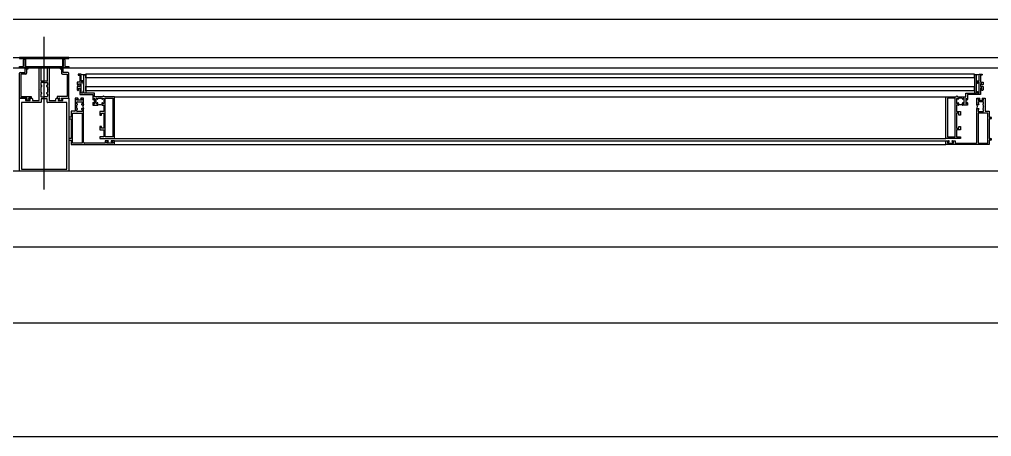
# Model space of a CAD drawing. Header units: millimetres. Extents: x 0 to 356400, y 0 to 68257.
# Drawn here: x 21408.5 to 21459.7, y 7295.9 to 7317.9 of the extents above; entities that cross this region are included whole.
import ezdxf

# ---------------------------------------------------------------- set-up
doc = ezdxf.new("R2010")
doc.units = ezdxf.units.MM
doc.header["$LTSCALE"] = 75
doc.layers.add('8', color=8, linetype='Continuous')

# ---------------------------------------------------------------- blocks, each defined once
blk = doc.blocks.new('G$C7369CDF7')
at = {"layer": '8'}
for p, q in [((1230.3, 85650), (1230.3, 9550)), ((1530.3, 10660), (1530.3, 38660)), ((1780.3, 29700), (1780.3, 36410)), ((1230.3, 36260), (1230.3, 29860)), ((1480.3, 36260), (1480.3, 29840)), ((1630.3, 29860), (1630.3, 36260)), ((1280.3, 31162.5), (1280.3, 36185)), ((1294.3, 31162.5), (1294.3, 36185)), ((1430.3, 36185), (1430.3, 31162.5)), ((1351.3, 34929.5), (1351.3, 34934.5)), ((1351.3, 34934.5), (1359.3, 34934.5)), ((1353.8, 34932.5), (1353.8, 34920)), ((1393.3, 34932.5), (1353.8, 34932.5)), ((1359.3, 34934.5), (1359.3, 34936.5)), ((1361.3, 34936.5), (1361.3, 34934.5)), ((1361.3, 34934.5), (1387.3, 34934.5)), ((1387.3, 34934.5), (1387.3, 34936.5)), ((1389.3, 34936.5), (1389.3, 34934.5)), ((1389.3, 34934.5), (1395.3, 34934.5)), ((1393.3, 34920), (1393.3, 34932.5)), ((1395.3, 34934.5), (1395.3, 34877.5)), ((1302.3, 34921.1), (1302.3, 34925)), ((1311.3, 34921.1), (1302.3, 34921.1)), ((1302.6, 34925.3), (1303.5, 34925.3)), ((1303.8, 34925), (1303.8, 34923.1)), ((1303.8, 34923.1), (1313.1, 34923.1)), ((1311.3, 34917.6), (1311.3, 34921.1)), ((1327.3, 34921.1), (1312.6, 34921.1)), ((1312.6, 34921.1), (1312.6, 34918.9)), ((1312.6, 34918.9), (1314.6, 34918.9)), ((1313.1, 34923.1), (1313.1, 34926.3)), ((1313.1, 34926.3), (1316.1, 34926.3)), ((1314.6, 34918.9), (1314.6, 34917.6)), ((1316.1, 34924.6), (1315.1, 34924.6)), ((1315.1, 34924.6), (1315.1, 34923.1)), ((1315.1, 34923.1), (1316.6, 34923.1)), ((1316.6, 34925.8), (1316.6, 34925.1)), ((1316.6, 34923.1), (1318.8, 34923.1)), ((1318.8, 34923.1), (1318.8, 34926.3)), ((1318.8, 34926.3), (1323.3, 34926.3)), ((1323.3, 34924.6), (1320.8, 34924.6)), ((1320.8, 34924.6), (1320.8, 34923.1)), ((1320.8, 34923.1), (1329.3, 34923.1)), ((1323.8, 34925.8), (1323.8, 34925.1)), ((1325.3, 34917.6), (1325.3, 34918.9)), ((1325.3, 34918.9), (1327.3, 34918.9)), ((1327.3, 34918.9), (1327.3, 34921.1)), ((1329.3, 34923.1), (1329.3, 34905.7)), ((1334.3, 34925.5), (1334.3, 34929)), ((1334.3, 34929), (1345, 34929)), ((1334.3, 34918), (1334.3, 34921.5)), ((1334.8, 34922), (1334.8, 34922)), ((1336.8, 34927), (1335.3, 34927)), ((1335.3, 34927), (1335.3, 34925.5)), ((1335.3, 34921.5), (1335.3, 34920)), ((1335.3, 34920), (1336.8, 34920)), ((1336.8, 34920), (1336.8, 34927)), ((1338.8, 34926.5), (1338.8, 34920.5)), ((1341.7, 34927), (1339.3, 34927)), ((1339.3, 34920), (1341.7, 34920)), ((1341.7, 34926.5), (1341.7, 34927)), ((1341.7, 34920), (1341.7, 34920.5)), ((1347.9, 34927), (1342.7, 34927)), ((1342.7, 34927), (1342.7, 34926.5)), ((1342.7, 34920.5), (1342.7, 34918.5)), ((1345, 34929), (1345.3, 34928.7)), ((1345.3, 34928.7), (1345.6, 34929)), ((1345.6, 34929), (1350.8, 34929)), ((1347.9, 34926.5), (1347.9, 34927)), ((1347.9, 34918.5), (1347.9, 34920.5)), ((1351.3, 34927), (1348.9, 34927)), ((1348.9, 34927), (1348.9, 34926.5)), ((1348.9, 34920.5), (1348.9, 34920)), ((1348.9, 34920), (1351.3, 34920)), ((1351.8, 34920.5), (1351.8, 34926.5)), ((1353.8, 34920), (1393.3, 34920)), ((1302.3, 34915.1), (1302.3, 33744.9)), ((1307.3, 34915.1), (1302.3, 34915.1)), ((1327.3, 34917.6), (1303.3, 34917.6)), ((1303.3, 34917.6), (1303.3, 34915.1)), ((1303.3, 34915.1), (1327.3, 34915.1)), ((1307.3, 34915.1), (1307.3, 33744.9)), ((1314.6, 34917.6), (1311.3, 34917.6)), ((1324.3, 34915.1), (1318.3, 34915.1)), ((1319.3, 34915.1), (1319.3, 33744.9)), ((1324.3, 34915.1), (1324.3, 33744.9)), ((1327.3, 34917.6), (1325.3, 34917.6)), ((1327.3, 34915.1), (1327.3, 34917.6)), ((1327.3, 34903.7), (1327.3, 34917.6)), ((1329.3, 34905.7), (1335.8, 34905.7)), ((1342.2, 34918), (1334.3, 34918)), ((1340.2, 34905.7), (1343.3, 34905.7)), ((1343.3, 34905.7), (1343.3, 34899.6)), ((1392.3, 34918), (1348.4, 34918)), ((1393.3, 34889.5), (1393.3, 34917)), ((1332.3, 34903.7), (1327.3, 34903.7)), ((1332.3, 34896.8), (1332.3, 34903.7)), ((1332.6, 34896.5), (1332.3, 34896.8)), ((1332.3, 34896.2), (1332.6, 34896.5)), ((1332.3, 34892.5), (1332.3, 34896.2)), ((1334.3, 34900.9), (1334.3, 34900.6)), ((1334.3, 34898.6), (1334.3, 34894.4)), ((1335.8, 34904.7), (1334.9, 34904.7)), ((1334.9, 34903.5), (1341.1, 34903.5)), ((1340.7, 34901.5), (1334.9, 34901.5)), ((1341.1, 34904.7), (1340.2, 34904.7)), ((1342.8, 34899.1), (1340.8, 34899.1)), ((1340.8, 34893.9), (1342.8, 34893.9)), ((1341.3, 34900.6), (1341.3, 34900.9)), ((1343.3, 34893.4), (1343.3, 34891.5)), ((1351.8, 34891.5), (1351.8, 34896.5)), ((1351.8, 34896.5), (1356.3, 34896.5)), ((1356.3, 34894.5), (1353.8, 34894.5)), ((1353.8, 34894.5), (1353.8, 34891.5)), ((1356.3, 34896.5), (1356.3, 34894.5)), ((1371.3, 34894.5), (1371.3, 34896.5)), ((1371.3, 34896.5), (1375.8, 34896.5)), ((1373.8, 34894.5), (1371.3, 34894.5)), ((1373.8, 34891.5), (1373.8, 34894.5)), ((1375.8, 34896.5), (1375.8, 34891.5)), ((1385.3, 34891.5), (1385.3, 34896.5)), ((1385.3, 34896.5), (1387.3, 34896.5)), ((1387.3, 34896.5), (1387.3, 34877.5)), ((1331.8, 34892.5), (1332.3, 34892.5)), ((1332.3, 34891), (1331.8, 34891)), ((1332.3, 34877.5), (1332.3, 34891)), ((1334.3, 34892.4), (1334.3, 34892.1)), ((1385.3, 34889.5), (1334.3, 34889.5)), ((1334.3, 34889.5), (1334.3, 34879.5)), ((1334.9, 34891.5), (1340.7, 34891.5)), ((1341.3, 34892.1), (1341.3, 34892.4)), ((1343.3, 34891.5), (1351.8, 34891.5)), ((1353.8, 34891.5), (1373.8, 34891.5)), ((1375.8, 34891.5), (1385.3, 34891.5)), ((1385.3, 34879.5), (1385.3, 34889.5)), ((1390.3, 34886), (1390.3, 34889.5)), ((1390.3, 34889.5), (1393.3, 34889.5)), ((1390.3, 34877.5), (1390.3, 34881)), ((1393.3, 34887.5), (1391.8, 34887.5)), ((1391.8, 34887.5), (1391.8, 34886)), ((1391.8, 34881), (1391.8, 34879.5)), ((1393.3, 34879.5), (1393.3, 34887.5)), ((1332.3, 33782.5), (1332.3, 34877.5)), ((1387.3, 34877.5), (1332.3, 34877.5)), ((1334.3, 34879.5), (1385.3, 34879.5)), ((1387.3, 33782.5), (1387.3, 34877.5)), ((1390.3, 33782.5), (1390.3, 34877.5)), ((1395.3, 34877.5), (1390.3, 34877.5)), ((1391.8, 34879.5), (1393.3, 34879.5)), ((1395.3, 33782.5), (1395.3, 34877.5)), ((1387.3, 33782.5), (1332.3, 33782.5)), ((1332.3, 33782.5), (1332.3, 33769)), ((1334.3, 33770.5), (1334.3, 33780.5)), ((1334.3, 33780.5), (1385.3, 33780.5)), ((1385.3, 33780.5), (1385.3, 33770.5)), ((1387.3, 33763.5), (1387.3, 33782.5)), ((1390.3, 33782.5), (1390.3, 33779)), ((1395.3, 33782.5), (1390.3, 33782.5)), ((1391.8, 33779), (1391.8, 33780.5)), ((1391.8, 33780.5), (1393.3, 33780.5)), ((1393.3, 33780.5), (1393.3, 33772.5)), ((1395.3, 33725.5), (1395.3, 33782.5)), ((1332.3, 33769), (1331.8, 33769)), ((1331.8, 33767.5), (1332.3, 33767.5)), ((1332.3, 33767.5), (1332.3, 33763.8)), ((1385.3, 33770.5), (1334.3, 33770.5)), ((1334.3, 33767.6), (1334.3, 33767.9)), ((1334.9, 33768.5), (1340.7, 33768.5)), ((1341.3, 33767.9), (1341.3, 33767.6)), ((1343.3, 33766.6), (1343.3, 33768.5)), ((1343.3, 33768.5), (1351.8, 33768.5)), ((1351.8, 33768.5), (1351.8, 33763.5)), ((1353.8, 33765.5), (1353.8, 33768.5)), ((1353.8, 33768.5), (1373.8, 33768.5)), ((1373.8, 33768.5), (1373.8, 33765.5)), ((1375.8, 33763.5), (1375.8, 33768.5)), ((1375.8, 33768.5), (1385.3, 33768.5)), ((1385.3, 33768.5), (1385.3, 33763.5)), ((1390.3, 33774), (1390.3, 33770.5)), ((1390.3, 33770.5), (1393.3, 33770.5)), ((1391.8, 33772.5), (1391.8, 33774)), ((1393.3, 33772.5), (1391.8, 33772.5)), ((1393.3, 33770.5), (1393.3, 33743)), ((1332.3, 33756.3), (1327.3, 33756.3)), ((1327.3, 33756.3), (1327.3, 33742.4)), ((1329.3, 33736.9), (1329.3, 33754.3)), ((1329.3, 33754.3), (1335.8, 33754.3)), ((1332.3, 33763.8), (1332.6, 33763.5)), ((1332.6, 33763.5), (1332.3, 33763.2)), ((1332.3, 33763.2), (1332.3, 33756.3)), ((1334.3, 33761.4), (1334.3, 33765.6)), ((1334.3, 33759.1), (1334.3, 33759.4)), ((1340.7, 33758.5), (1334.9, 33758.5)), ((1334.9, 33756.5), (1341.1, 33756.5)), ((1335.8, 33755.3), (1334.9, 33755.3)), ((1341.1, 33755.3), (1340.2, 33755.3)), ((1340.2, 33754.3), (1343.3, 33754.3)), ((1340.8, 33766.1), (1342.8, 33766.1)), ((1342.8, 33760.9), (1340.8, 33760.9)), ((1341.3, 33759.4), (1341.3, 33759.1)), ((1343.3, 33754.3), (1343.3, 33760.4)), ((1351.8, 33763.5), (1356.3, 33763.5)), ((1356.3, 33765.5), (1353.8, 33765.5)), ((1356.3, 33763.5), (1356.3, 33765.5)), ((1373.8, 33765.5), (1371.3, 33765.5)), ((1371.3, 33765.5), (1371.3, 33763.5)), ((1371.3, 33763.5), (1375.8, 33763.5)), ((1385.3, 33763.5), (1387.3, 33763.5)), ((1307.3, 33744.9), (1302.3, 33744.9)), ((1303.3, 33744.9), (1327.3, 33744.9)), ((1303.3, 33742.4), (1303.3, 33744.9)), ((1327.3, 33742.4), (1303.3, 33742.4)), ((1314.6, 33742.4), (1311.3, 33742.4)), ((1311.3, 33742.4), (1311.3, 33738.9)), ((1312.6, 33738.9), (1312.6, 33741.1)), ((1312.6, 33741.1), (1314.6, 33741.1)), ((1314.6, 33741.1), (1314.6, 33742.4)), ((1324.3, 33744.9), (1318.3, 33744.9)), ((1327.3, 33742.4), (1325.3, 33742.4)), ((1325.3, 33742.4), (1325.3, 33741.1)), ((1325.3, 33741.1), (1327.3, 33741.1)), ((1327.3, 33744.9), (1327.3, 33742.4)), ((1327.3, 33741.1), (1327.3, 33738.9)), ((1342.2, 33742), (1334.3, 33742)), ((1334.3, 33742), (1334.3, 33738.5)), ((1342.7, 33739.5), (1342.7, 33741.5)), ((1347.9, 33741.5), (1347.9, 33739.5)), ((1392.3, 33742), (1348.4, 33742)), ((1311.3, 33738.9), (1302.3, 33738.9)), ((1302.3, 33738.9), (1302.3, 33735)), ((1302.6, 33734.7), (1303.5, 33734.7)), ((1303.8, 33735), (1303.8, 33736.9)), ((1303.8, 33736.9), (1313.1, 33736.9)), ((1327.3, 33738.9), (1312.6, 33738.9)), ((1313.1, 33736.9), (1313.1, 33733.7)), ((1313.1, 33733.7), (1316.1, 33733.7)), ((1315.1, 33735.4), (1315.1, 33736.9)), ((1315.1, 33736.9), (1316.6, 33736.9)), ((1316.1, 33735.4), (1315.1, 33735.4)), ((1316.6, 33736.9), (1318.8, 33736.9)), ((1316.6, 33734.2), (1316.6, 33734.9)), ((1318.8, 33736.9), (1318.8, 33733.7)), ((1318.8, 33733.7), (1323.3, 33733.7)), ((1320.8, 33735.4), (1320.8, 33736.9)), ((1320.8, 33736.9), (1329.3, 33736.9)), ((1323.3, 33735.4), (1320.8, 33735.4)), ((1323.8, 33734.2), (1323.8, 33734.9)), ((1334.3, 33734.5), (1334.3, 33731)), ((1334.3, 33731), (1345, 33731)), ((1334.8, 33738), (1334.8, 33738)), ((1335.3, 33738.5), (1335.3, 33740)), ((1335.3, 33740), (1336.8, 33740)), ((1335.3, 33733), (1335.3, 33734.5)), ((1336.8, 33733), (1335.3, 33733)), ((1336.8, 33740), (1336.8, 33733)), ((1338.8, 33733.5), (1338.8, 33739.5)), ((1339.3, 33740), (1341.7, 33740)), ((1341.7, 33733), (1339.3, 33733)), ((1341.7, 33740), (1341.7, 33739.5)), ((1341.7, 33733.5), (1341.7, 33733)), ((1342.7, 33733), (1342.7, 33733.5)), ((1347.9, 33733), (1342.7, 33733)), ((1345, 33731), (1345.3, 33731.3)), ((1345.3, 33731.3), (1345.6, 33731)), ((1345.6, 33731), (1350.8, 33731)), ((1347.9, 33733.5), (1347.9, 33733)), ((1348.9, 33739.5), (1348.9, 33740)), ((1348.9, 33740), (1351.3, 33740)), ((1348.9, 33733), (1348.9, 33733.5)), ((1351.3, 33733), (1348.9, 33733)), ((1351.3, 33730.5), (1351.3, 33725.5)), ((1351.8, 33739.5), (1351.8, 33733.5)), ((1353.8, 33727.5), (1353.8, 33740)), ((1353.8, 33740), (1393.3, 33740)), ((1393.3, 33740), (1393.3, 33727.5)), ((1281.8, 33722.5), (1280.3, 33722.5)), ((1280.3, 33722.5), (1280.3, 33690)), ((1281.8, 33716), (1281.8, 33722.5)), ((1291.2, 33715.5), (1282.3, 33715.5)), ((1283.5, 33717.1), (1291.8, 33717.1)), ((1291.8, 33715.6), (1283.5, 33715.6)), ((1292.3, 33717.6), (1292.3, 33722.5)), ((1292.3, 33722.5), (1294.3, 33722.5)), ((1294.3, 33722.5), (1294.3, 33712.5)), ((1300.3, 33721.5), (1300.3, 33715)), ((1334, 33722.5), (1301.3, 33722.5)), ((1302.3, 33714), (1302.3, 33720.5)), ((1302.3, 33720.5), (1331.7, 33720.5)), ((1331.7, 33720.5), (1331.7, 33707)), ((1334, 33713), (1334, 33722.5)), ((1334.3, 33713.6), (1334.3, 33722.5)), ((1334.3, 33722.5), (1430.3, 33722.5)), ((1339.8, 33719.5), (1339.8, 33694.5)), ((1427.8, 33720), (1340.3, 33720)), ((1351.3, 33725.5), (1359.3, 33725.5)), ((1393.3, 33727.5), (1353.8, 33727.5)), ((1359.3, 33725.5), (1359.3, 33723.5)), ((1361.3, 33723.5), (1361.3, 33725.5)), ((1361.3, 33725.5), (1387.3, 33725.5)), ((1387.3, 33725.5), (1387.3, 33723.5)), ((1389.3, 33723.5), (1389.3, 33725.5)), ((1389.3, 33725.5), (1395.3, 33725.5)), ((1427.8, 33660), (1427.8, 33720)), ((1430.3, 33722.5), (1430.3, 33657.5)), ((1281.8, 33666.5), (1281.8, 33714)), ((1281.8, 33714), (1291.2, 33714)), ((1292.3, 33690), (1292.3, 33715.1)), ((1294.3, 33712.5), (1295, 33712.5)), ((1295, 33711), (1294.3, 33711)), ((1294.3, 33711), (1294.3, 33697.5)), ((1300.3, 33715), (1294.8, 33715)), ((1294.8, 33715), (1294.8, 33713)), ((1294.8, 33713), (1301.3, 33713)), ((1331.7, 33707), (1334, 33707)), ((1334, 33707), (1334, 33710)), ((1334.3, 33706), (1334.3, 33709.5)), ((1336.8, 33705.5), (1334.8, 33705.5)), ((1337, 33714.5), (1335.4, 33714.5)), ((1335.4, 33714.5), (1335.4, 33713.6)), ((1335.4, 33713.8), (1335.4, 33713)), ((1335.4, 33710), (1335.4, 33709.1)), ((1335.4, 33709.5), (1335.4, 33708.5)), ((1335.4, 33708.5), (1337, 33708.5)), ((1336.4, 33714.3), (1335.9, 33714.3)), ((1335.9, 33708.6), (1336.4, 33708.6)), ((1336.9, 33709.1), (1336.9, 33713.8)), ((1337, 33708.5), (1337, 33714.5)), ((1337.3, 33697), (1337.3, 33705)), ((1454.5, 33690), (1253.2, 33690)), ((1280.3, 33690), (1280.3, 33657.5)), ((1292.3, 33664.9), (1292.3, 33690)), ((1294.3, 33694.5), (1294.3, 33685.5)), ((1311.3, 33694.5), (1294.3, 33694.5)), ((1295.3, 33696.5), (1322.5, 33696.5)), ((1311.3, 33690), (1311.3, 33694.5)), ((1311.3, 33685.5), (1311.3, 33690)), ((1313.3, 33690), (1313.3, 33693.7)), ((1313.3, 33690), (1313.3, 33686.3)), ((1314.1, 33694.5), (1316.8, 33694.5)), ((1317.3, 33694), (1317.3, 33693.8)), ((1318.8, 33693.8), (1318.8, 33694)), ((1319.3, 33694.5), (1326.3, 33694.5)), ((1322.5, 33696.5), (1322.8, 33696.2)), ((1322.8, 33696.2), (1323.1, 33696.5)), ((1323.1, 33696.5), (1336.8, 33696.5)), ((1326.8, 33694), (1326.8, 33693.8)), ((1328.3, 33693.8), (1328.3, 33694)), ((1328.8, 33694.5), (1331.5, 33694.5)), ((1332.3, 33693.7), (1332.3, 33690)), ((1332.3, 33686.3), (1332.3, 33690)), ((1334.8, 33693.5), (1334.8, 33690)), ((1334.8, 33690), (1334.8, 33686.5)), ((1339.3, 33694), (1335.3, 33694)), ((1294.3, 33685.5), (1311.3, 33685.5)), ((1294.3, 33682.5), (1294.3, 33669)), ((1322.5, 33683.5), (1295.3, 33683.5)), ((1314.1, 33685.5), (1316.8, 33685.5)), ((1317.3, 33686), (1317.3, 33686.3)), ((1318.8, 33686.3), (1318.8, 33686)), ((1319.3, 33685.5), (1326.3, 33685.5)), ((1322.8, 33683.8), (1322.5, 33683.5)), ((1323.1, 33683.5), (1322.8, 33683.8)), ((1336.8, 33683.5), (1323.1, 33683.5)), ((1326.8, 33686), (1326.8, 33686.3)), ((1328.3, 33686.3), (1328.3, 33686)), ((1328.8, 33685.5), (1331.5, 33685.5)), ((1335.3, 33686), (1339.3, 33686)), ((1337.3, 33675), (1337.3, 33683)), ((1339.8, 33685.5), (1339.8, 33660.5)), ((1281.8, 33657.5), (1281.8, 33664)), ((1291.2, 33666), (1282.3, 33666)), ((1282.3, 33664.5), (1291.2, 33664.5)), ((1283.5, 33664.4), (1291.8, 33664.4)), ((1294.3, 33669), (1295, 33669)), ((1295, 33667.5), (1294.3, 33667.5)), ((1294.3, 33667.5), (1294.3, 33657.5)), ((1294.8, 33665), (1294.8, 33667)), ((1294.8, 33667), (1301.3, 33667)), ((1300.3, 33665), (1294.8, 33665)), ((1300.3, 33658.5), (1300.3, 33665)), ((1302.3, 33666), (1302.3, 33659.5)), ((1331.7, 33659.5), (1331.7, 33673)), ((1331.7, 33673), (1334, 33673)), ((1334, 33673), (1334, 33670)), ((1334, 33667), (1334, 33657.5)), ((1334.3, 33670.6), (1334.3, 33674)), ((1334.3, 33657.5), (1334.3, 33666.5)), ((1334.8, 33674.5), (1336.8, 33674.5)), ((1337, 33671.5), (1335.4, 33671.5)), ((1335.4, 33671.5), (1335.4, 33670.6)), ((1335.4, 33670), (1335.4, 33670.9)), ((1335.4, 33666.2), (1335.4, 33667)), ((1335.4, 33666.5), (1335.4, 33665.5)), ((1335.4, 33665.5), (1337, 33665.5)), ((1335.9, 33671.4), (1336.4, 33671.4)), ((1336.4, 33665.7), (1335.9, 33665.7)), ((1336.9, 33670.9), (1336.9, 33666.2)), ((1337, 33665.5), (1337, 33671.5)), ((1280.3, 33657.5), (1281.8, 33657.5)), ((1291.8, 33662.9), (1283.5, 33662.9)), ((1292.3, 33657.5), (1292.3, 33662.4)), ((1294.3, 33657.5), (1292.3, 33657.5)), ((1334, 33657.5), (1301.3, 33657.5)), ((1302.3, 33659.5), (1331.7, 33659.5)), ((1430.3, 33657.5), (1334.3, 33657.5)), ((1340.3, 33660), (1427.8, 33660))]:
    blk.add_line(p, q, dxfattribs=at)
for centre, radius, start, end in [((1360.3, 34936.5), 1, 90, 180), ((1360.3, 34936.5), 1, 0, 90), ((1388.3, 34936.5), 1, 90, 180), ((1388.3, 34936.5), 1, 0, 90), ((1302.6, 34925), 0.3, 90, 180), ((1294.4, 34918.1), 8.43, 339.237, 20.763), ((1303.5, 34925), 0.3, 0, 90), ((1316.1, 34925.8), 0.5, 0, 90), ((1316.1, 34925.1), 0.5, 270, 0), ((1323.3, 34925.8), 0.5, 0, 90), ((1323.3, 34925.1), 0.5, 270, 0), ((1334.8, 34925.5), 0.5, 180, 0), ((1334.8, 34921.5), 0.5, 90, 180), ((1334.8, 34921.5), 0.5, 360, 90), ((1339.3, 34926.5), 0.5, 90, 180), ((1339.3, 34920.5), 0.5, 180, 270), ((1342.2, 34926.5), 0.5, 180, 0), ((1342.2, 34920.5), 0.5, 0, 180), ((1342.2, 34918.5), 0.5, 270, 0), ((1345.3, 34912.7), 6.14, 63.4061, 116.5939), ((1348.4, 34926.5), 0.5, 180, 0), ((1348.4, 34920.5), 0.5, 0, 180), ((1348.4, 34918.5), 0.5, 180, 270), ((1350.8, 34929.5), 0.5, 270, 0), ((1351.3, 34926.5), 0.5, 0, 90), ((1351.3, 34920.5), 0.5, 270, 0), ((1335.8, 34905.2), 0.5, 0, 90), ((1340.2, 34905.2), 0.5, 90, 180), ((1392.3, 34917), 1, 0, 90), ((1334.9, 34904.1), 0.625, 90, 180), ((1334.9, 34904.1), 0.625, 180, 270), ((1334.9, 34900.9), 0.6, 90, 180), ((1334.8, 34900.6), 0.5, 180, 270), ((1334.8, 34898.6), 0.5, 90, 180), ((1334.8, 34894.4), 0.5, 180, 270), ((1334.8, 34892.4), 0.5, 90, 180), ((1334.8, 34899.6), 0.5, 270, 90), ((1334.8, 34893.4), 0.5, 270, 90), ((1335.8, 34905.2), 0.5, 270, 0), ((1340.2, 34905.2), 0.5, 180, 270), ((1340.8, 34899.6), 0.5, 90, 270), ((1340.8, 34893.4), 0.5, 90, 270), ((1340.7, 34900.9), 0.6, 0, 90), ((1340.8, 34900.6), 0.5, 270, 0), ((1340.8, 34892.4), 0.5, 0, 90), ((1341.1, 34904.1), 0.625, 0, 90), ((1341.1, 34904.1), 0.625, 270, 0), ((1352.6, 34896.5), 9.86, 163.8262, 196.1738), ((1342.8, 34899.6), 0.5, 270, 0), ((1342.8, 34893.4), 0.5, 0, 90), ((1331.8, 34891.7), 0.75, 90, 270), ((1334.9, 34892.1), 0.6, 180, 270), ((1340.7, 34892.1), 0.6, 270, 0), ((1391, 34886), 0.75, 180, 0), ((1391, 34881), 0.75, 0, 180), ((1331.8, 33768.3), 0.75, 90, 270), ((1334.9, 33767.9), 0.6, 90, 180), ((1334.8, 33767.6), 0.5, 180, 270), ((1334.8, 33766.6), 0.5, 270, 90), ((1340.8, 33766.6), 0.5, 90, 270), ((1340.7, 33767.9), 0.6, 360, 90), ((1340.8, 33767.6), 0.5, 270, 0), ((1342.8, 33766.6), 0.5, 270, 0), ((1391, 33779), 0.75, 180, 0), ((1391, 33774), 0.75, 0, 180), ((1334.8, 33765.6), 0.5, 90, 180), ((1334.8, 33761.4), 0.5, 180, 270), ((1334.8, 33759.4), 0.5, 90, 180), ((1334.9, 33759.1), 0.6, 180, 270), ((1334.9, 33755.9), 0.625, 90, 180), ((1334.9, 33755.9), 0.625, 180, 270), ((1334.8, 33760.4), 0.5, 270, 90), ((1335.8, 33754.8), 0.5, 0, 90), ((1335.8, 33754.8), 0.5, 270, 0), ((1340.2, 33754.8), 0.5, 90, 180), ((1340.2, 33754.8), 0.5, 180, 270), ((1340.8, 33760.4), 0.5, 90, 270), ((1340.7, 33759.1), 0.6, 270, 360), ((1340.8, 33759.4), 0.5, 0, 90), ((1341.1, 33755.9), 0.625, 0, 90), ((1341.1, 33755.9), 0.625, 270, 0), ((1352.6, 33763.5), 9.86, 163.8262, 196.1738), ((1342.8, 33760.4), 0.5, 0, 90), ((1294.4, 33741.9), 8.43, 339.237, 20.763), ((1342.2, 33741.5), 0.5, 0, 90), ((1345.3, 33747.3), 6.14, 243.4061, 296.5939), ((1348.4, 33741.5), 0.5, 90, 180), ((1392.3, 33743), 1, 270, 360), ((1302.6, 33735), 0.3, 180, 270), ((1303.5, 33735), 0.3, 270, 360), ((1316.1, 33734.9), 0.5, 0, 90), ((1316.1, 33734.2), 0.5, 270, 0), ((1323.3, 33734.9), 0.5, 0, 90), ((1323.3, 33734.2), 0.5, 270, 0), ((1334.8, 33738.5), 0.5, 180, 270), ((1334.8, 33734.5), 0.5, 0, 180), ((1334.8, 33738.5), 0.5, 270, 0), ((1339.3, 33739.5), 0.5, 90, 180), ((1339.3, 33733.5), 0.5, 180, 270), ((1342.2, 33739.5), 0.5, 180, 0), ((1342.2, 33733.5), 0.5, 0, 180), ((1348.4, 33739.5), 0.5, 180, 0), ((1348.4, 33733.5), 0.5, 0, 180), ((1350.8, 33730.5), 0.5, 0, 90), ((1351.3, 33739.5), 0.5, 0, 90), ((1351.3, 33733.5), 0.5, 270, 0), ((1282.3, 33716), 0.5, 180, 270), ((1283.5, 33716.4), 0.75, 90, 270), ((1291.2, 33714.8), 0.75, 270, 90), ((1291.8, 33717.6), 0.5, 270, 0), ((1291.8, 33715.1), 0.5, 0, 90), ((1301.3, 33721.5), 1, 90, 180), ((1340.3, 33719.5), 0.5, 90, 180), ((1360.3, 33723.5), 1, 180, 270), ((1360.3, 33723.5), 1, 270, 360), ((1388.3, 33723.5), 1, 180, 270), ((1388.3, 33723.5), 1, 270, 360), ((1295, 33711.8), 0.75, 270, 90), ((1301.3, 33714), 1, 270, 0), ((1334.7, 33713.3), 0.765, 200.2778, 339.7222), ((1334.7, 33709.7), 0.765, 20.2778, 159.7222), ((1334.8, 33713.6), 0.55, 180, 0), ((1334.8, 33709.5), 0.55, 0, 180), ((1334.8, 33706), 0.5, 180, 270), ((1335.9, 33713.8), 0.5, 90, 180), ((1335.9, 33709.1), 0.5, 180, 270), ((1336.4, 33713.8), 0.5, 0, 90), ((1336.4, 33709.1), 0.5, 270, 0), ((1336.8, 33705), 0.5, 0, 90), ((1295.3, 33697.5), 1, 180, 270), ((1314.1, 33693.7), 0.8, 90, 180), ((1316.8, 33694), 0.5, 0, 90), ((1318, 33693.8), 0.75, 180, 0), ((1319.3, 33694), 0.5, 90, 180), ((1326.3, 33694), 0.5, 0, 90), ((1327.5, 33693.8), 0.75, 180, 0), ((1328.8, 33694), 0.5, 90, 180), ((1331.5, 33693.7), 0.8, 0, 90), ((1335.3, 33693.5), 0.5, 90, 180), ((1336.8, 33697), 0.5, 270, 0), ((1339.3, 33694.5), 0.5, 270, 0), ((1295.3, 33682.5), 1, 90, 180), ((1314.1, 33686.3), 0.8, 180, 270), ((1316.8, 33686), 0.5, 270, 0), ((1318, 33686.3), 0.75, 0, 180), ((1319.3, 33686), 0.5, 180, 270), ((1326.3, 33686), 0.5, 270, 0), ((1327.5, 33686.3), 0.75, 0, 180), ((1328.8, 33686), 0.5, 180, 270), ((1331.5, 33686.3), 0.8, 270, 0), ((1335.3, 33686.5), 0.5, 180, 270), ((1336.8, 33683), 0.5, 0, 90), ((1339.3, 33685.5), 0.5, 0, 90), ((1282.3, 33666.5), 0.5, 180, 270), ((1282.3, 33664), 0.5, 90, 180), ((1283.5, 33663.7), 0.75, 90, 270), ((1291.2, 33665.3), 0.75, 270, 90), ((1291.8, 33664.9), 0.5, 270, 0), ((1295, 33668.3), 0.75, 270, 90), ((1301.3, 33666), 1, 0, 90), ((1334.7, 33670.3), 0.765, 200.2778, 339.7222), ((1334.7, 33666.7), 0.765, 20.2778, 159.7222), ((1334.8, 33674), 0.5, 90, 180), ((1334.8, 33670.6), 0.55, 180, 0), ((1334.8, 33666.5), 0.55, 0, 180), ((1335.9, 33670.9), 0.5, 90, 180), ((1335.9, 33666.2), 0.5, 180, 270), ((1336.4, 33670.9), 0.5, 0, 90), ((1336.4, 33666.2), 0.5, 270, 0), ((1336.8, 33675), 0.5, 270, 0), ((1291.8, 33662.4), 0.5, 0, 90), ((1301.3, 33658.5), 1, 180, 270), ((1340.3, 33660.5), 0.5, 180, 270)]:
    blk.add_arc(centre, radius, start, end, dxfattribs=at)

msp = doc.modelspace()

# ---------------------------------------------------------------- block references
at = {"xscale": 0.04000000000000001, "yscale": 0.04000000000000001, "zscale": 0.04000000000000001, "rotation": 270}
msp.add_blockref('G$C7369CDF7', (20062.169, 7367.091), dxfattribs=at)

doc.saveas('drawing.dxf')
